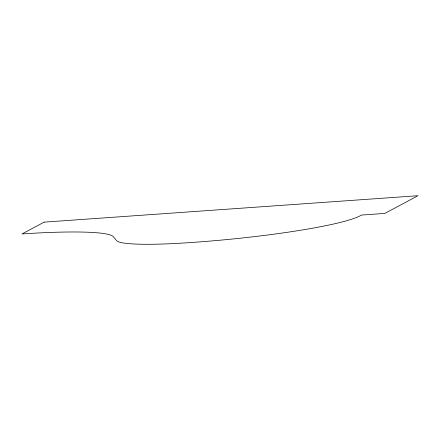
<?xml version="1.0" encoding="UTF-8"?>
<svg xmlns="http://www.w3.org/2000/svg" width="440" height="440" viewBox="0 0 440 440"><rect width="100%" height="100%" fill="white"/><g stroke="black" fill="none" stroke-linecap="round" stroke-linejoin="round"><path stroke-width="0.66" d="M44.148 222.134L22 233.943A124.509 12.799 -5.5 0 1 113.24 236.638L116.595 240.68A96.476 9.917 -5.5 0 0 182.149 243.1A138.853 14.273 -5.5 0 0 361.411 215.072L384.775 213.422L418 195.712L44.148 222.134"/></g></svg>
